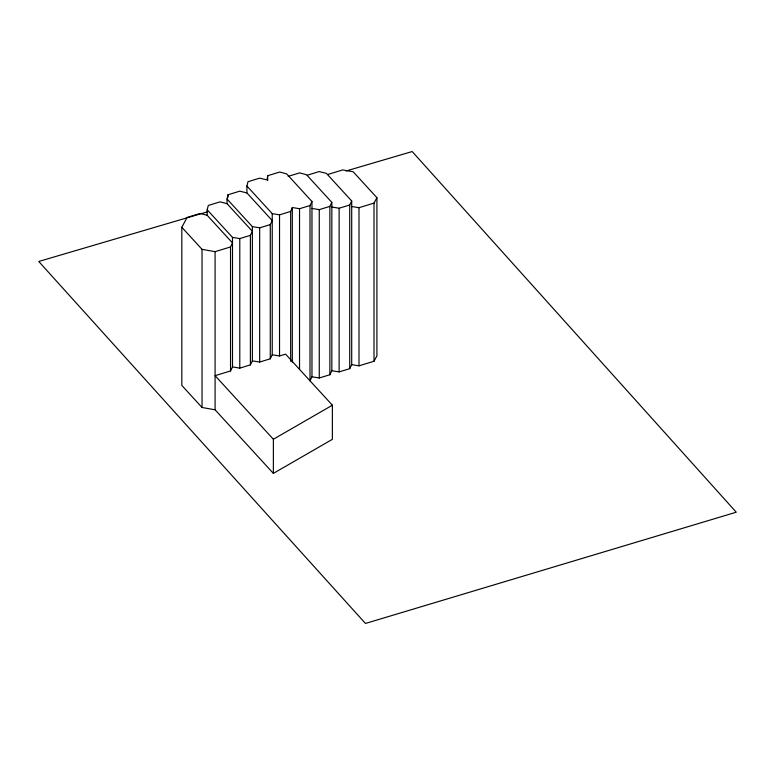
<?xml version="1.0" encoding="UTF-8"?>
<svg xmlns="http://www.w3.org/2000/svg" width="775" height="775" viewBox="0 0 775 775"><rect width="100%" height="100%" fill="white"/><g stroke="black" fill="none" stroke-linecap="round" stroke-linejoin="round"><path stroke-width="1.16" d="M311.967 201.51L310 205.53L310 380.806L311.967 376.786L311.967 201.51L286.643 173.881L279.707 172.031L267.704 175.702L266.997 179.887L259.683 178.153L247.971 181.728L246.915 186.019L246.915 192.956L272.238 220.584L270.272 224.605L270.272 358.806L259.654 362.051L252.369 360.859L250.393 364.88L239.785 368.125L232.5 366.924L230.524 370.954L215.082 375.672L273.372 439.26L273.372 473.389L332.378 439.328L332.378 405.199L285.568 354.136L279.533 355.977L272.238 354.785L270.272 358.806M250.393 364.88L250.393 235.348L252.369 231.318L227.046 203.689L227.046 199.02L228.005 194.767L239.775 191.163L246.915 192.956M230.524 370.954L230.524 246.954L232.5 242.924L207.177 215.295L207.177 209.763L208.301 205.453L220.1 201.849L227.046 203.689M290.664 361.324L290.664 211.439L292.32 207.516L299.528 208.727L310 205.53M311.967 376.786L319.261 377.977L329.869 374.732L329.869 206.392L331.836 202.372L306.512 174.743L299.654 172.873L288.193 176.371M329.869 374.732L331.836 370.712L331.836 202.372M331.836 370.712L339.121 371.913L349.728 368.668L349.728 204.997L351.705 200.977L326.372 173.338L319.164 171.575L307.258 175.218M349.728 368.668L351.705 364.647L351.705 200.977M273.372 473.389L215.082 409.801L202.033 407.485L181.825 385.437L181.825 227.298L187.056 217.475L200.153 213.474L207.177 215.295M351.705 364.647L358.99 365.839L374.015 361.247L374.015 203.108L376.912 197.683L353.177 171.788L342.695 169.928L328.048 174.404M374.015 361.247L376.912 355.822L376.912 197.683M273.372 439.26L332.378 405.199M246.915 186.019L272.238 213.648L279.533 214.84L290.664 211.439M227.046 199.02L252.369 226.649L259.654 227.85L270.272 224.605M311.967 208.446L319.261 209.638L329.869 206.392M207.177 209.763L232.5 237.392L239.785 238.584L250.393 235.348M331.836 207.041L339.121 208.233L349.728 204.997M181.825 227.298L202.033 249.347L215.082 251.672L230.524 246.954M351.705 206.508L358.99 207.7L374.015 203.108M206.915 211.972L38.75 261.475L365.461 623.458L736.25 512.207L412.193 151.542L346.086 170.994M358.99 207.7L358.99 365.839M339.121 208.233L339.121 371.913M319.261 209.638L319.261 377.977M299.528 208.727L299.528 369.501M292.32 207.516L292.32 362.235M279.533 214.84L279.533 355.977M272.238 213.648L272.238 354.785M267.704 175.702L267.704 180.536M259.654 227.85L259.654 362.051M252.369 226.649L252.369 360.859M239.785 238.584L239.785 368.125M232.5 237.392L232.5 366.924M228.005 194.767L228.005 197.17M215.082 251.672L215.082 409.801M202.033 249.347L202.033 407.485"/></g></svg>
